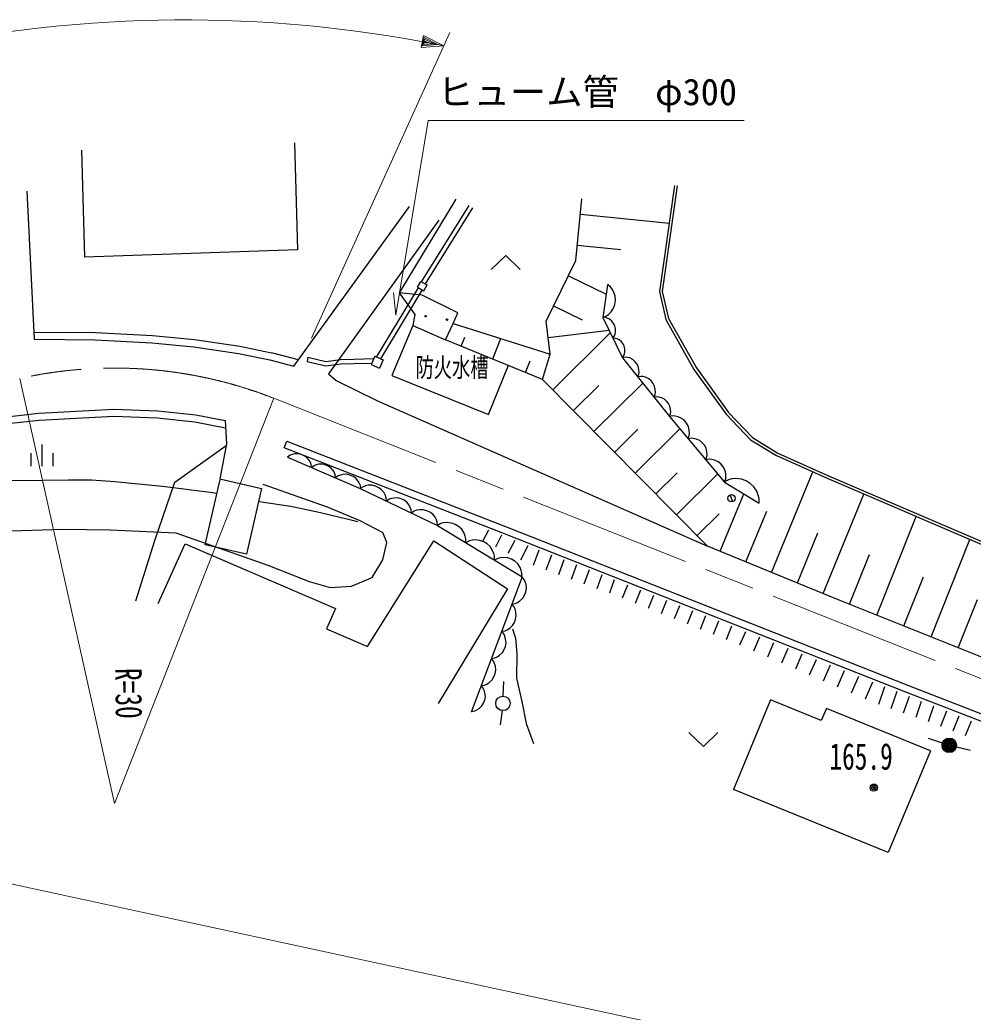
# Model space of a CAD drawing. Units: millimetres, scale not verified. Extents: x 40000 to 680000, y 20000 to 380000.
# Drawn here: x 95365 to 161024, y 243638 to 311992 of the extents above; entities that cross this region are included whole.
import ezdxf
from ezdxf.enums import TextEntityAlignment as Align

# ---------------------------------------------------------------- set-up
doc = ezdxf.new("R2010")
doc.units = ezdxf.units.MM
doc.header["$LTSCALE"] = 1000
doc.linetypes.add('CHAIN', pattern=[18.5, 12, -1.5, 3.5, -1.5])
for name, color, linetype, lineweight in [('M-BGD', 7, 'Continuous', 25), ('M-BMK', 2, 'CHAIN', 13), ('M-BMK-HTXT', 7, 'Continuous', 13), ('M-STR-HTXT', 7, 'Continuous', 13)]:
    doc.layers.add(name, color=color, linetype=linetype, lineweight=lineweight)
doc.styles.add('ＭＳ ゴシック', font='')
doc.styles.get('ＭＳ ゴシック').set_extended_font_data('MS Gothic')

msp = doc.modelspace()

# ---------------------------------------------------------------- linework, layer by layer
at = {"layer": 'M-BGD'}
for p, q in [((114273, 303515), (114496, 296152)), ((99605, 303016), (99828, 295652)), ((95836, 300189), (96351, 289988)), ((140450, 300576), (139410, 293274)), ((140648, 300548), (139613, 293282)), ((125402, 299639), (121481, 293190)), ((133652, 295406), (134081, 299664)), ((114244, 288139), (122192, 299139)), ((123040, 293946), (126309, 299203)), ((123301, 293799), (126564, 299044)), ((124222, 298193), (116618, 287599)), ((133974, 298599), (140081, 297983)), ((114496, 296152), (99828, 295652)), ((133759, 296470), (136769, 296167)), ((128830, 295749), (127827, 294792)), ((129827, 294786), (128830, 295749)), ((131618, 291243), (133652, 295406)), ((122743, 293570), (122992, 293973)), ((122992, 293973), (123427, 293729)), ((133143, 294365), (135743, 293095)), ((119941, 288767), (122817, 293529)), ((120221, 288649), (123079, 293382)), ((122743, 293570), (123179, 293326)), ((123179, 293326), (123427, 293729)), ((135834, 293743), (135518, 291488)), ((136046, 293598), (135837, 293766)), ((136164, 293442), (136046, 293598)), ((136275, 293241), (136164, 293442)), ((136373, 292948), (136275, 293241)), ((139410, 293274), (139847, 291348)), ((139613, 293282), (140035, 291421)), ((123077, 293026), (121481, 293190)), ((121481, 293190), (122567, 291692)), ((125526, 291807), (123077, 293026)), ((136342, 292395), (136380, 292668)), ((136380, 292668), (136373, 292948)), ((132126, 292283), (134100, 291320)), ((135921, 291711), (136083, 291874)), ((136083, 291874), (136258, 292128)), ((136258, 292128), (136342, 292395)), ((122567, 291692), (122433, 290945)), ((125199, 291066), (125526, 291807)), ((131893, 288969), (131618, 291243)), ((135696, 291490), (135510, 291505)), ((135518, 291488), (135765, 291593)), ((135518, 291488), (136873, 288721)), ((135824, 291445), (135696, 291490)), ((135765, 291593), (135921, 291711)), ((135967, 291373), (135824, 291445)), ((136137, 291242), (135967, 291373)), ((136251, 291084), (136137, 291242)), ((139847, 291348), (141791, 287912)), ((140035, 291421), (141959, 288020)), ((122433, 290945), (120987, 287504)), ((122433, 290945), (124672, 289957)), ((124672, 289957), (125199, 291066)), ((125199, 291066), (131893, 288969)), ((131755, 290106), (135947, 290612)), ((136335, 290912), (136251, 291084)), ((136391, 290725), (136335, 290912)), ((136359, 290353), (136389, 290510)), ((136389, 290510), (136391, 290725)), ((96326, 290489), (100574, 290458)), ((96351, 289988), (100559, 289958)), ((100559, 289958), (104463, 289747)), ((100574, 290458), (104500, 290245)), ((104500, 290245), (107399, 289971)), ((107399, 289971), (110519, 289509)), ((131355, 287220), (124672, 289957)), ((125760, 289518), (126005, 290127)), ((127935, 288641), (128497, 290033)), ((132065, 286503), (136034, 290434)), ((136213, 290068), (136315, 290225)), ((136388, 290053), (136213, 290068)), ((136315, 290225), (136359, 290353)), ((136508, 290012), (136388, 290053)), ((136642, 289944), (136508, 290012)), ((136802, 289822), (136642, 289944)), ((136908, 289673), (136802, 289822)), ((104463, 289747), (107339, 289474)), ((107339, 289474), (110430, 289017)), ((110519, 289509), (112693, 289050)), ((136987, 289512), (136908, 289673)), ((137039, 289337), (136987, 289512)), ((137009, 288988), (137037, 289135)), ((137037, 289135), (137039, 289337)), ((110430, 289017), (112579, 288563)), ((112579, 288563), (114244, 288139)), ((114559, 288575), (112693, 289050)), ((115210, 288748), (115143, 288455)), ((115143, 288455), (116434, 288159)), ((115210, 288748), (116447, 288464)), ((116447, 288464), (117461, 288606)), ((117461, 288606), (118378, 288626)), ((118378, 288626), (119743, 288656)), ((119814, 288820), (119567, 288249)), ((119814, 288820), (120395, 288576)), ((120395, 288576), (120147, 288005)), ((130189, 287711), (130522, 288502)), ((131355, 287220), (131893, 288969)), ((137060, 288759), (136864, 288732)), ((136873, 288721), (136968, 288868)), ((136873, 288721), (140109, 284668)), ((136968, 288868), (137009, 288988)), ((137204, 288742), (137060, 288759)), ((137368, 288700), (137204, 288742)), ((137575, 288604), (137368, 288700)), ((137729, 288466), (137575, 288604)), ((137857, 288306), (137729, 288466)), ((116434, 288159), (117485, 288306)), ((117485, 288306), (118385, 288326)), ((118385, 288326), (119612, 288353)), ((119567, 288249), (120147, 288005)), ((127635, 284810), (129023, 288202)), ((137957, 288126), (137857, 288306)), ((138005, 287903), (137957, 288126)), ((138010, 287733), (138005, 287903)), ((141791, 287912), (144015, 284827)), ((141959, 288020), (144169, 284955)), ((116618, 287599), (117158, 287139)), ((117158, 287139), (120004, 285747)), ((120987, 287504), (127635, 284810)), ((142720, 275745), (131355, 287220)), ((137925, 287404), (137994, 287589)), ((138133, 287431), (137925, 287404)), ((137994, 287589), (138010, 287733)), ((138285, 287414), (138133, 287431)), ((138459, 287369), (138285, 287414)), ((138678, 287268), (138459, 287369)), ((138841, 287122), (138678, 287268)), ((138976, 286953), (138841, 287122)), ((133486, 285069), (135246, 286812)), ((134906, 283634), (138272, 286968)), ((139082, 286761), (138976, 286953)), ((139133, 286525), (139082, 286761)), ((139138, 286345), (139133, 286525)), ((120004, 285747), (142720, 275745)), ((139048, 285997), (139121, 286194)), ((139244, 286023), (139048, 285997)), ((139121, 286194), (139138, 286345)), ((139388, 286007), (139244, 286023)), ((139552, 285964), (139388, 286007)), ((139759, 285869), (139552, 285964)), ((139913, 285730), (139759, 285869)), ((140041, 285571), (139913, 285730)), ((96666, 284891), (101843, 285171)), ((101843, 285171), (104866, 285064)), ((104866, 285064), (107490, 284776)), ((140141, 285390), (140041, 285571)), ((140189, 285167), (140141, 285390)), ((140194, 284997), (140189, 285167)), ((94046, 284602), (96666, 284891)), ((96707, 284393), (94131, 284109)), ((101848, 284670), (96707, 284393)), ((104829, 284565), (101848, 284670)), ((107415, 284281), (104829, 284565)), ((107490, 284776), (109511, 284382)), ((109511, 284382), (109590, 282781)), ((140337, 284707), (140107, 284670)), ((140109, 284668), (140178, 284854)), ((140109, 284668), (143903, 280153)), ((140178, 284854), (140194, 284997)), ((140506, 284693), (140337, 284707)), ((140701, 284647), (140506, 284693)), ((140947, 284541), (140701, 284647)), ((141132, 284383), (140947, 284541)), ((141287, 284199), (141132, 284383)), ((144015, 284827), (145694, 283069)), ((144169, 284955), (145821, 283226)), ((109537, 283868), (107415, 284281)), ((136327, 282200), (137933, 283791)), ((137748, 280765), (140826, 283815)), ((141411, 283990), (141287, 284199)), ((141473, 283729), (141411, 283990)), ((141484, 283529), (141473, 283729)), ((141394, 283139), (141469, 283360)), ((141612, 283174), (141394, 283139)), ((141469, 283360), (141484, 283529)), ((141773, 283160), (141612, 283174)), ((141958, 283117), (141773, 283160)), ((142192, 283016), (141958, 283117)), ((142368, 282866), (142192, 283016)), ((145694, 283069), (147485, 281972)), ((145821, 283226), (147578, 282149)), ((96882, 282736), (96882, 281236)), ((106042, 280134), (109585, 282661)), ((109590, 282781), (109144, 280366)), ((113574, 282507), (113756, 282973)), ((128741, 276588), (113574, 282507)), ((113756, 282973), (128923, 277053)), ((142515, 282691), (142368, 282866)), ((142632, 282492), (142515, 282691)), ((142692, 282244), (142632, 282492)), ((96132, 282136), (96132, 281236)), ((97632, 282136), (97632, 281236)), ((113976, 281996), (113806, 281873)), ((113806, 281873), (118815, 279703)), ((114119, 282052), (113976, 281996)), ((114294, 282094), (114119, 282052)), ((114535, 282107), (114294, 282094)), ((114747, 282054), (114535, 282107)), ((114945, 281968), (114747, 282054)), ((115129, 281849), (114945, 281968)), ((115285, 281664), (115129, 281849)), ((115374, 281508), (115285, 281664)), ((142616, 281684), (142688, 281894)), ((142846, 281721), (142616, 281684)), ((142688, 281894), (142702, 282055)), ((142702, 282055), (142692, 282244)), ((143015, 281707), (142846, 281721)), ((143210, 281661), (143015, 281707)), ((143456, 281555), (143210, 281661)), ((147485, 281972), (150975, 280410)), ((147578, 282149), (151056, 280593)), ((115430, 281366), (115374, 281508)), ((115458, 281158), (115430, 281366)), ((115628, 281280), (115458, 281158)), ((115770, 281336), (115628, 281280)), ((115945, 281378), (115770, 281336)), ((116187, 281391), (115945, 281378)), ((116399, 281339), (116187, 281391)), ((116597, 281253), (116399, 281339)), ((116781, 281134), (116597, 281253)), ((116936, 280949), (116781, 281134)), ((117026, 280792), (116936, 280949)), ((143642, 281397), (143456, 281555)), ((143796, 281213), (143642, 281397)), ((143920, 281003), (143796, 281213)), ((143982, 280743), (143920, 281003)), ((108131, 275833), (109167, 280336)), ((109144, 280366), (112014, 279706)), ((109167, 280336), (109150, 280340)), ((117082, 280650), (117026, 280792)), ((117109, 280442), (117082, 280650)), ((117290, 280571), (117109, 280442)), ((117439, 280631), (117290, 280571)), ((117624, 280675), (117439, 280631)), ((117879, 280689), (117624, 280675)), ((118103, 280633), (117879, 280689)), ((118312, 280542), (118103, 280633)), ((118506, 280417), (118312, 280542)), ((118670, 280222), (118506, 280417)), ((139168, 279331), (140649, 280797)), ((140589, 277897), (143432, 280713)), ((144180, 280312), (143890, 280161)), ((143903, 280153), (143979, 280374)), ((143979, 280374), (143993, 280543)), ((143993, 280543), (143982, 280743)), ((144411, 280367), (144180, 280312)), ((144690, 280393), (144411, 280367)), ((145064, 280360), (144690, 280393)), ((145380, 280232), (145064, 280360)), ((147146, 273932), (149981, 280855)), ((150975, 280410), (165972, 273971)), ((151056, 280593), (166049, 274155)), ((104664, 276132), (106042, 280134)), ((112014, 279706), (110972, 275179)), ((112100, 280013), (116529, 278455)), ((118765, 280057), (118670, 280222)), ((118824, 279907), (118765, 280057)), ((119009, 279832), (118815, 279703)), ((118815, 279703), (124127, 277163)), ((118853, 279687), (118824, 279907)), ((119169, 279889), (119009, 279832)), ((119366, 279928), (119169, 279889)), ((119634, 279933), (119366, 279928)), ((119868, 279865), (119634, 279933)), ((120084, 279762), (119868, 279865)), ((120284, 279622), (120084, 279762)), ((120448, 279410), (120284, 279622)), ((143903, 280153), (146277, 278696)), ((145666, 280057), (145380, 280232)), ((145923, 279833), (145666, 280057)), ((146122, 279514), (145923, 279833)), ((120541, 279233), (120448, 279410)), ((120597, 279073), (120541, 279233)), ((120619, 278841), (120597, 279073)), ((120804, 278963), (120619, 278841)), ((120956, 279016), (120804, 278963)), ((121142, 279054), (120956, 279016)), ((121397, 279058), (121142, 279054)), ((121619, 278994), (121397, 279058)), ((121825, 278896), (121619, 278994)), ((122015, 278763), (121825, 278896)), ((143605, 275383), (145226, 279341)), ((144466, 278802), (144292, 279270)), ((146225, 279254), (146122, 279514)), ((146280, 279023), (146225, 279254)), ((146277, 278696), (146280, 279023)), ((150686, 272482), (153491, 279330)), ((116529, 278455), (118785, 277512)), ((122171, 278562), (122015, 278763)), ((122259, 278393), (122171, 278562)), ((122313, 278241), (122259, 278393)), ((122334, 278021), (122313, 278241)), ((122688, 278206), (122528, 278149)), ((122884, 278245), (122688, 278206)), ((123153, 278250), (122884, 278245)), ((123386, 278182), (123153, 278250)), ((122528, 278149), (122334, 278021)), ((123603, 278079), (123386, 278182)), ((123802, 277939), (123603, 278079)), ((123967, 277727), (123802, 277939)), ((124059, 277550), (123967, 277727)), ((124116, 277390), (124059, 277550)), ((142010, 276462), (143522, 277960)), ((145375, 274657), (146805, 278147)), ((154379, 270994), (157100, 277780)), ((94059, 276769), (98321, 276917)), ((98321, 276917), (101585, 276870)), ((101585, 276870), (106100, 276660)), ((118785, 277512), (120375, 276689)), ((124138, 277158), (124116, 277390)), ((124365, 277288), (124127, 277163)), ((124127, 277163), (129965, 273615)), ((124554, 277334), (124365, 277288)), ((124783, 277356), (124554, 277334)), ((125091, 277331), (124783, 277356)), ((125351, 277227), (125091, 277331)), ((125586, 277084), (125351, 277227)), ((125798, 276901), (125586, 277084)), ((125963, 276640), (125798, 276901)), ((127286, 276132), (127663, 276865)), ((128923, 277053), (156569, 266135)), ((106100, 276660), (112436, 274425)), ((120638, 276000), (120375, 276689)), ((126048, 276426), (125963, 276640)), ((126094, 276236), (126048, 276426)), ((126093, 275968), (126094, 276236)), ((126749, 276162), (126520, 276139)), ((127056, 276136), (126749, 276162)), ((128147, 275689), (128568, 276507)), ((156387, 265669), (128741, 276588)), ((129008, 275246), (129473, 276149)), ((148916, 273207), (150324, 276646)), ((158122, 269493), (160807, 276188)), ((103352, 271965), (104664, 276132)), ((104901, 271795), (106746, 275894)), ((106746, 275894), (117105, 271442)), ((110972, 275179), (108131, 275833)), ((119304, 268827), (123870, 276103)), ((120375, 274786), (120638, 276000)), ((123870, 276103), (128958, 272788)), ((126330, 276093), (126093, 275968)), ((126520, 276139), (126330, 276093)), ((127316, 276032), (127056, 276136)), ((127552, 275889), (127316, 276032)), ((127764, 275706), (127552, 275889)), ((127928, 275445), (127764, 275706)), ((129870, 274804), (130378, 275791)), ((130739, 274423), (131128, 275494)), ((151571, 272120), (142720, 275745)), ((119621, 273573), (120375, 274786)), ((128014, 275231), (127928, 275445)), ((128060, 275042), (128014, 275231)), ((128058, 274773), (128060, 275042)), ((128286, 274893), (128058, 274773)), ((128467, 274937), (128286, 274893)), ((128686, 274959), (128467, 274937)), ((128980, 274934), (128686, 274959)), ((129229, 274835), (128980, 274934)), ((129454, 274698), (129229, 274835)), ((131615, 274104), (131996, 275151)), ((132492, 273785), (132863, 274808)), ((152507, 271744), (153877, 275160)), ((112436, 274425), (115290, 273310)), ((129657, 274523), (129454, 274698)), ((129814, 274273), (129657, 274523)), ((129896, 274069), (129814, 274273)), ((133368, 273467), (133731, 274465)), ((134244, 273148), (134598, 274121)), ((118210, 272982), (119621, 273573)), ((129965, 273615), (126459, 264311)), ((129940, 273887), (129896, 274069)), ((129939, 273631), (129940, 273887)), ((130110, 273432), (129965, 273615)), ((130180, 273277), (130110, 273432)), ((135121, 272829), (135466, 273778)), ((135997, 272511), (136333, 273435)), ((156250, 270243), (157602, 273614)), ((115290, 273310), (116734, 272883)), ((116734, 272883), (118210, 272982)), ((128958, 272788), (124176, 264906)), ((130236, 273085), (130180, 273277)), ((130216, 272580), (130263, 272818)), ((130263, 272818), (130236, 273085)), ((136882, 272173), (137243, 273075)), ((129812, 271962), (130009, 272144)), ((130009, 272144), (130131, 272355)), ((130131, 272355), (130216, 272580)), ((137775, 271816), (138138, 272721)), ((138668, 271458), (139032, 272367)), ((162801, 267616), (151571, 272120)), ((159994, 268742), (161327, 272067)), ((117105, 271442), (116476, 270046)), ((129259, 271743), (129489, 271785)), ((129404, 271560), (129259, 271743)), ((129474, 271406), (129404, 271560)), ((129530, 271213), (129474, 271406)), ((129489, 271785), (129644, 271855)), ((129644, 271855), (129812, 271962)), ((139562, 271101), (139927, 272014)), ((140455, 270744), (140821, 271660)), ((129426, 270483), (129511, 270708)), ((129511, 270708), (129558, 270947)), ((129558, 270947), (129530, 271213)), ((141348, 270387), (141716, 271306)), ((142241, 270030), (142610, 270952)), ((116476, 270046), (119304, 268827)), ((128938, 269983), (129107, 270091)), ((129107, 270091), (129304, 270273)), ((129289, 270040), (129499, 269389)), ((129304, 270273), (129426, 270483)), ((143134, 269672), (143504, 270598)), ((144027, 269315), (144399, 270244)), ((128554, 269871), (128784, 269913)), ((128699, 269689), (128554, 269871)), ((128769, 269534), (128699, 269689)), ((128825, 269342), (128769, 269534)), ((128784, 269913), (128938, 269983)), ((128852, 269075), (128825, 269342)), ((129499, 269389), (129604, 268339)), ((144955, 268930), (145357, 269865)), ((145916, 268517), (146330, 269480)), ((128721, 268612), (128805, 268836)), ((128805, 268836), (128852, 269075)), ((146878, 268104), (147304, 269095)), ((147839, 267690), (148278, 268710)), ((127849, 268000), (128078, 268041)), ((127994, 267817), (127849, 268000)), ((128078, 268041), (128233, 268111)), ((128233, 268111), (128402, 268219)), ((128402, 268219), (128599, 268401)), ((128599, 268401), (128721, 268612)), ((129604, 268339), (129583, 266639)), ((148801, 267277), (149251, 268325)), ((128064, 267662), (127994, 267817)), ((128119, 267470), (128064, 267662)), ((128147, 267203), (128119, 267470)), ((149763, 266864), (150225, 267940)), ((150724, 266451), (151198, 267554)), ((127893, 266529), (128015, 266740)), ((128015, 266740), (128100, 266965)), ((128100, 266965), (128147, 267203)), ((129583, 266639), (129940, 265043)), ((151686, 266038), (152172, 267169)), ((152647, 265624), (153146, 266784)), ((127143, 266128), (127373, 266170)), ((127281, 265954), (127143, 266128)), ((127347, 265807), (127281, 265954)), ((127373, 266170), (127528, 266240)), ((127528, 266240), (127696, 266347)), ((127696, 266347), (127893, 266529)), ((128658, 265409), (128698, 266408)), ((153609, 265211), (154119, 266399)), ((154518, 264855), (154942, 266073)), ((156569, 266135), (162251, 263945)), ((127401, 265625), (127347, 265807)), ((127382, 265145), (127427, 265371)), ((127427, 265371), (127401, 265625)), ((155375, 264557), (155787, 265739)), ((156232, 264258), (156632, 265405)), ((162071, 263478), (156387, 265669)), ((126838, 264456), (126999, 264558)), ((126999, 264558), (127186, 264731)), ((127186, 264731), (127302, 264931)), ((127302, 264931), (127382, 265145)), ((129940, 265043), (130234, 263511)), ((147065, 265141), (144511, 258968)), ((150558, 263728), (147065, 265141)), ((150932, 264549), (150558, 263728)), ((158084, 261638), (150932, 264549)), ((157089, 263960), (157476, 265071)), ((157946, 263661), (158321, 264737)), ((126473, 264350), (126691, 264390)), ((126691, 264390), (126838, 264456)), ((128575, 264413), (128450, 263421)), ((158801, 263348), (159201, 264389)), ((159654, 263020), (160051, 264052)), ((130234, 263511), (130738, 262146)), ((160507, 262692), (160901, 263716)), ((141445, 262901), (142445, 261941)), ((142445, 261941), (143445, 262901)), ((158904, 262173), (157953, 262481)), ((159868, 261911), (160844, 261695)), ((158084, 261638), (155182, 254625)), ((155182, 254625), (144511, 258968))]:
    msp.add_line(p, q, dxfattribs=at)
for points in [[(70336, 276599), (71939, 276677), (73383, 276854), (77121, 277825), (81018, 278720), (84439, 279403), (87995, 280005), (89783, 280199), (91636, 280286), (95238, 280249), (98706, 280314), (100304, 280307), (101911, 280198), (105189, 279878), (108663, 279433), (108855, 279396)], [(111853, 278825), (114026, 278481), (116073, 278049), (118644, 277447)]]:
    msp.add_lwpolyline(points, dxfattribs=at)
for centre, radius in [((123308, 291574), 50), ((124789, 291338), 50), ((144379, 279036), 250), ((128638, 264909), 500), ((159380, 262018), 500), ((159380, 262018), 440), ((159380, 262018), 380), ((159380, 262018), 320), ((159380, 262018), 260), ((159380, 262018), 200), ((159380, 262018), 140), ((159380, 262018), 80), ((159380, 262018), 20), ((154187, 259104), 250), ((154187, 259104), 150), ((154187, 259104), 50)]:
    msp.add_circle(centre, radius, dxfattribs=at)
at = {"layer": 'M-BMK'}
msp.add_line((112858, 285922), (171382, 262721), dxfattribs=at)
msp.add_arc((101874, 258003), 30002, 68.52477, 102.52942, dxfattribs=at)
at = {"layer": 'M-BMK-HTXT'}
for q in [(95365, 287291), (112858, 285922)]:
    msp.add_line((101874, 258003), q, dxfattribs=at)
at = {"layer": 'M-STR-HTXT'}
for p, q in [((115458, 290061), (124978, 311119)), ((123013, 310086), (123176, 310910)), ((123096, 310192), (123212, 310781)), ((123176, 310910), (124567, 310208)), ((123178, 310298), (123247, 310652)), ((123919, 310336), (123178, 310298)), ((123212, 310781), (124154, 310289)), ((123247, 310652), (123919, 310336)), ((123260, 310404), (123283, 310522)), ((123566, 310405), (123260, 310404)), ((123283, 310522), (123566, 310405)), ((124567, 310208), (123013, 310086)), ((124154, 310289), (123096, 310192)), ((124133, 310293), (124567, 310208)), ((121258, 291641), (123494, 305061)), ((123494, 305061), (145245, 305062)), ((121258, 291641), (121090, 293190)), ((75075, 256720), (200757, 229571))]:
    msp.add_line(p, q, dxfattribs=at)
msp.add_arc((106730, 221985), 90006, 78.85123, 102.02252, dxfattribs=at)

# ---------------------------------------------------------------- texts
at = {"layer": 'M-BGD', "style": 'ＭＳ ゴシック', "width": 0.7}
for s, height, p in [('防火水槽', 1320, (122614, 286994)), ('165.9', 1833, (151124, 259790))]:
    msp.add_text(s, height=height, rotation=0.003, dxfattribs=at).set_placement(p, align=Align.BOTTOM_LEFT)
at = {"layer": 'M-BMK-HTXT', "style": 'ＭＳ ゴシック', "width": 0.7}
msp.add_text('R=30', height=1833, rotation=270.903, dxfattribs=at).set_placement((101379, 267320), align=Align.BOTTOM_LEFT)
at = {"layer": 'M-STR-HTXT', "style": 'ＭＳ ゴシック'}
msp.add_text('ヒューム管\u3000φ300', height=1833, rotation=0.003, dxfattribs=at).set_placement((124119, 305561), align=Align.BOTTOM_LEFT)

doc.saveas('drawing.dxf')
